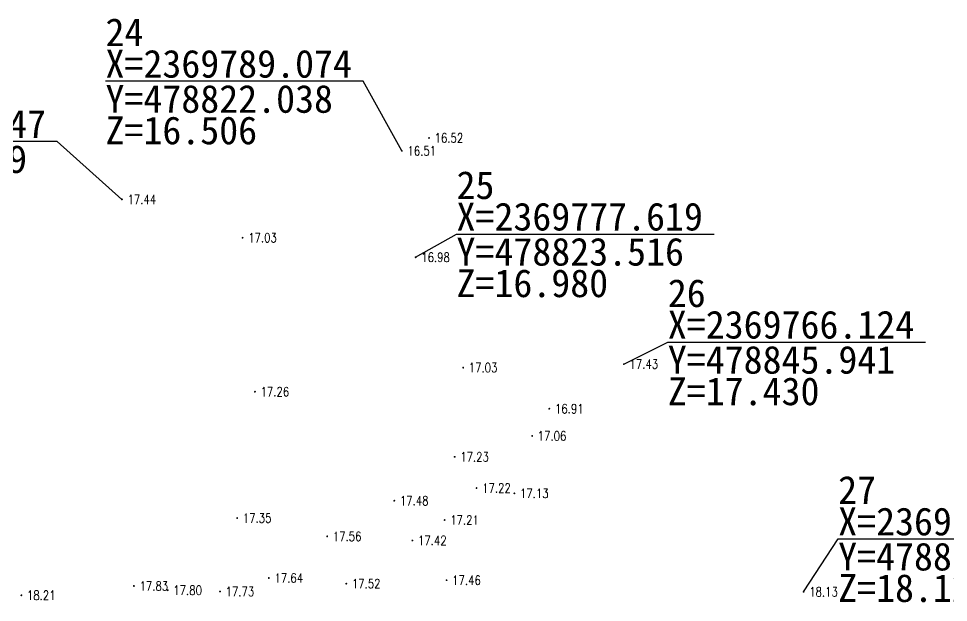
# Model space of a CAD drawing. Extents: x 478634 to 479141, y 2369294 to 2369803.
# Drawn here: x 478780.8 to 478880.9, y 2369740.5 to 2369803.3 of the extents above; entities that cross this region are included whole.
import ezdxf
from ezdxf.enums import TextEntityAlignment as Align

# ---------------------------------------------------------------- set-up
doc = ezdxf.new("R2010")
doc.units = 0
doc.header["$LTSCALE"] = 0.5
doc.layers.get('0').update_dxf_attribs({"linetype": 'CONTINUOUS'})
doc.layers.add('GCD', color=1, linetype='CONTINUOUS')
doc.styles.add('HZ', font='rs.shx', dxfattribs={"width": 0.8, "bigfont": 'hztxt.shx'})
doc.styles.add('宋体', font='')
doc.styles.get('宋体').set_extended_font_data('SimSun')

# ---------------------------------------------------------------- blocks, each defined once
blk = doc.blocks.new('GC200')
at = {"linetype": 'Continuous', "const_width": 0.2, "flags": 128}
blk.add_lwpolyline([(-0.1, 0, 1), (0.1, 0, 1)], format="xyb", close=True, dxfattribs=at)

msp = doc.modelspace()

# ---------------------------------------------------------------- linework, layer by layer
at = {"linetype": 'Continuous'}
for p, q in [((478817.86, 2369796.56), (478790.13, 2369796.56)), ((478822.04, 2369789.07, 16.51), (478817.86, 2369796.56)), ((478784.94, 2369790.08), (478757.2, 2369790.08)), ((478791.9, 2369783.85, 17.44), (478784.94, 2369790.08)), ((478823.52, 2369777.62, 16.98), (478827.92, 2369780.11)), ((478827.92, 2369780.11), (478855.65, 2369780.11)), ((478845.94, 2369766.12, 17.43), (478850.67, 2369768.48)), ((478850.67, 2369768.48), (478878.41, 2369768.48)), ((478865.29, 2369741.61, 18.13), (478869.01, 2369747.3)), ((478869.01, 2369747.3), (478896.75, 2369747.3))]:
    msp.add_line(p, q, dxfattribs=at)

# ---------------------------------------------------------------- block references
at = {"layer": 'GCD', "linetype": 'Continuous'}
ref = msp.add_blockref('GC200', (478824.96, 2369790.46, 16.52), dxfattribs=dict(at, xscale=0.5, yscale=0.5, zscale=0.5))
ref.add_attrib('height', '16.52', dxfattribs={"linetype": 'Continuous', "height": 1, "style": 'HZ', "width": 0.8}).set_placement((478825.56, 2369790.46, 16.52), align=Align.MIDDLE_LEFT)
ref = msp.add_blockref('GC200', (478822.04, 2369789.07, 16.51), dxfattribs=dict(at, xscale=0.5, yscale=0.5, zscale=0.5))
ref.add_attrib('height', '16.51', dxfattribs={"linetype": 'Continuous', "height": 1, "style": 'HZ', "width": 0.8}).set_placement((478822.64, 2369789.07, 16.51), align=Align.MIDDLE_LEFT)
ref = msp.add_blockref('GC200', (478791.9, 2369783.85, 17.44), dxfattribs=dict(at, xscale=0.5, yscale=0.5, zscale=0.5))
ref.add_attrib('height', '17.44', dxfattribs={"linetype": 'Continuous', "height": 1, "style": 'HZ', "width": 0.8}).set_placement((478792.5, 2369783.85, 17.44), align=Align.MIDDLE_LEFT)
ref = msp.add_blockref('GC200', (478804.89, 2369779.72, 17.03), dxfattribs=dict(at, xscale=0.5, yscale=0.5, zscale=0.5))
ref.add_attrib('height', '17.03', dxfattribs={"linetype": 'Continuous', "height": 1, "style": 'HZ', "width": 0.8}).set_placement((478805.49, 2369779.72, 17.03), align=Align.MIDDLE_LEFT)
ref = msp.add_blockref('GC200', (478823.52, 2369777.62, 16.98), dxfattribs=dict(at, xscale=0.5, yscale=0.5, zscale=0.5))
ref.add_attrib('height', '16.98', dxfattribs={"linetype": 'Continuous', "height": 1, "style": 'HZ', "width": 0.8}).set_placement((478824.12, 2369777.62, 16.98), align=Align.MIDDLE_LEFT)
ref = msp.add_blockref('GC200', (478828.64, 2369765.74, 17.03), dxfattribs=dict(at, xscale=0.5, yscale=0.5, zscale=0.5))
ref.add_attrib('height', '17.03', dxfattribs={"linetype": 'Continuous', "height": 1, "style": 'HZ', "width": 0.8}).set_placement((478829.24, 2369765.74, 17.03), align=Align.MIDDLE_LEFT)
ref = msp.add_blockref('GC200', (478845.94, 2369766.12, 17.43), dxfattribs=dict(at, xscale=0.5, yscale=0.5, zscale=0.5))
ref.add_attrib('height', '17.43', dxfattribs={"linetype": 'Continuous', "height": 1, "style": 'HZ', "width": 0.8}).set_placement((478846.54, 2369766.12, 17.43), align=Align.MIDDLE_LEFT)
ref = msp.add_blockref('GC200', (478806.22, 2369763.15, 17.26), dxfattribs=dict(at, xscale=0.5, yscale=0.5, zscale=0.5))
ref.add_attrib('height', '17.26', dxfattribs={"linetype": 'Continuous', "height": 1, "style": 'HZ', "width": 0.8}).set_placement((478806.82, 2369763.15, 17.26), align=Align.MIDDLE_LEFT)
ref = msp.add_blockref('GC200', (478837.91, 2369761.32, 16.91), dxfattribs=dict(at, xscale=0.5, yscale=0.5, zscale=0.5))
ref.add_attrib('height', '16.91', dxfattribs={"linetype": 'Continuous', "height": 1, "style": 'HZ', "width": 0.8}).set_placement((478838.52, 2369761.32, 16.91), align=Align.MIDDLE_LEFT)
ref = msp.add_blockref('GC200', (478837.91, 2369761.32, 16.91), dxfattribs=dict(at, xscale=0.5, yscale=0.5, zscale=0.5))
ref.add_attrib('height', '16.91', dxfattribs={"linetype": 'Continuous', "height": 1, "style": 'HZ', "width": 0.8}).set_placement((478838.52, 2369761.32, 16.91), align=Align.MIDDLE_LEFT)
ref = msp.add_blockref('GC200', (478836.06, 2369758.39, 17.05), dxfattribs=dict(at, xscale=0.5, yscale=0.5, zscale=0.5))
ref.add_attrib('height', '17.06', dxfattribs={"linetype": 'Continuous', "height": 1, "style": 'HZ', "width": 0.8}).set_placement((478836.66, 2369758.39, 17.05), align=Align.MIDDLE_LEFT)
ref = msp.add_blockref('GC200', (478836.06, 2369758.39, 17.05), dxfattribs=dict(at, xscale=0.5, yscale=0.5, zscale=0.5))
ref.add_attrib('height', '17.06', dxfattribs={"linetype": 'Continuous', "height": 1, "style": 'HZ', "width": 0.8}).set_placement((478836.66, 2369758.39, 17.05), align=Align.MIDDLE_LEFT)
ref = msp.add_blockref('GC200', (478827.72, 2369756.14, 17.23), dxfattribs=dict(at, xscale=0.5, yscale=0.5, zscale=0.5))
ref.add_attrib('height', '17.23', dxfattribs={"linetype": 'Continuous', "height": 1, "style": 'HZ', "width": 0.8}).set_placement((478828.32, 2369756.14, 17.23), align=Align.MIDDLE_LEFT)
ref = msp.add_blockref('GC200', (478827.72, 2369756.14, 17.23), dxfattribs=dict(at, xscale=0.5, yscale=0.5, zscale=0.5))
ref.add_attrib('height', '17.23', dxfattribs={"linetype": 'Continuous', "height": 1, "style": 'HZ', "width": 0.8}).set_placement((478828.32, 2369756.14, 17.23), align=Align.MIDDLE_LEFT)
ref = msp.add_blockref('GC200', (478830.08, 2369752.78, 17.22), dxfattribs=dict(at, xscale=0.5, yscale=0.5, zscale=0.5))
ref.add_attrib('height', '17.22', dxfattribs={"linetype": 'Continuous', "height": 1, "style": 'HZ', "width": 0.8}).set_placement((478830.68, 2369752.78, 17.22), align=Align.MIDDLE_LEFT)
ref = msp.add_blockref('GC200', (478830.08, 2369752.78, 17.22), dxfattribs=dict(at, xscale=0.5, yscale=0.5, zscale=0.5))
ref.add_attrib('height', '17.22', dxfattribs={"linetype": 'Continuous', "height": 1, "style": 'HZ', "width": 0.8}).set_placement((478830.68, 2369752.78, 17.22), align=Align.MIDDLE_LEFT)
ref = msp.add_blockref('GC200', (478834.15, 2369752.21, 17.13), dxfattribs=dict(at, xscale=0.5, yscale=0.5, zscale=0.5))
ref.add_attrib('height', '17.13', dxfattribs={"linetype": 'Continuous', "height": 1, "style": 'HZ', "width": 0.8}).set_placement((478834.75, 2369752.21, 17.13), align=Align.MIDDLE_LEFT)
ref = msp.add_blockref('GC200', (478834.15, 2369752.21, 17.13), dxfattribs=dict(at, xscale=0.5, yscale=0.5, zscale=0.5))
ref.add_attrib('height', '17.13', dxfattribs={"linetype": 'Continuous', "height": 1, "style": 'HZ', "width": 0.8}).set_placement((478834.75, 2369752.21, 17.13), align=Align.MIDDLE_LEFT)
ref = msp.add_blockref('GC200', (478821.22, 2369751.42, 17.48), dxfattribs=dict(at, xscale=0.5, yscale=0.5, zscale=0.5))
ref.add_attrib('height', '17.48', dxfattribs={"linetype": 'Continuous', "height": 1, "style": 'HZ', "width": 0.8}).set_placement((478821.82, 2369751.42, 17.48), align=Align.MIDDLE_LEFT)
ref = msp.add_blockref('GC200', (478821.22, 2369751.42, 17.48), dxfattribs=dict(at, xscale=0.5, yscale=0.5, zscale=0.5))
ref.add_attrib('height', '17.48', dxfattribs={"linetype": 'Continuous', "height": 1, "style": 'HZ', "width": 0.8}).set_placement((478821.82, 2369751.42, 17.48), align=Align.MIDDLE_LEFT)
ref = msp.add_blockref('GC200', (478804.31, 2369749.55, 17.35), dxfattribs=dict(at, xscale=0.5, yscale=0.5, zscale=0.5))
ref.add_attrib('height', '17.35', dxfattribs={"linetype": 'Continuous', "height": 1, "style": 'HZ', "width": 0.8}).set_placement((478804.91, 2369749.55, 17.35), align=Align.MIDDLE_LEFT)
ref = msp.add_blockref('GC200', (478826.64, 2369749.34, 17.21), dxfattribs=dict(at, xscale=0.5, yscale=0.5, zscale=0.5))
ref.add_attrib('height', '17.21', dxfattribs={"linetype": 'Continuous', "height": 1, "style": 'HZ', "width": 0.8}).set_placement((478827.24, 2369749.34, 17.21), align=Align.MIDDLE_LEFT)
ref = msp.add_blockref('GC200', (478814, 2369747.58, 17.56), dxfattribs=dict(at, xscale=0.5, yscale=0.5, zscale=0.5))
ref.add_attrib('height', '17.56', dxfattribs={"linetype": 'Continuous', "height": 1, "style": 'HZ', "width": 0.8}).set_placement((478814.6, 2369747.58, 17.56), align=Align.MIDDLE_LEFT)
ref = msp.add_blockref('GC200', (478814, 2369747.58, 17.56), dxfattribs=dict(at, xscale=0.5, yscale=0.5, zscale=0.5))
ref.add_attrib('height', '17.56', dxfattribs={"linetype": 'Continuous', "height": 1, "style": 'HZ', "width": 0.8}).set_placement((478814.6, 2369747.58, 17.56), align=Align.MIDDLE_LEFT)
ref = msp.add_blockref('GC200', (478823.17, 2369747.14, 17.42), dxfattribs=dict(at, xscale=0.5, yscale=0.5, zscale=0.5))
ref.add_attrib('height', '17.42', dxfattribs={"linetype": 'Continuous', "height": 1, "style": 'HZ', "width": 0.8}).set_placement((478823.77, 2369747.14, 17.42), align=Align.MIDDLE_LEFT)
ref = msp.add_blockref('GC200', (478823.17, 2369747.14, 17.42), dxfattribs=dict(at, xscale=0.5, yscale=0.5, zscale=0.5))
ref.add_attrib('height', '17.42', dxfattribs={"linetype": 'Continuous', "height": 1, "style": 'HZ', "width": 0.8}).set_placement((478823.77, 2369747.14, 17.42), align=Align.MIDDLE_LEFT)
ref = msp.add_blockref('GC200', (478793.19, 2369742.24, 17.83), dxfattribs=dict(at, xscale=0.5, yscale=0.5, zscale=0.5))
ref.add_attrib('height', '17.83', dxfattribs={"linetype": 'Continuous', "height": 1, "style": 'HZ', "width": 0.8}).set_placement((478793.79, 2369742.24, 17.83), align=Align.MIDDLE_LEFT)
ref = msp.add_blockref('GC200', (478793.19, 2369742.24, 17.83), dxfattribs=dict(at, xscale=0.5, yscale=0.5, zscale=0.5))
ref.add_attrib('height', '17.83', dxfattribs={"linetype": 'Continuous', "height": 1, "style": 'HZ', "width": 0.8}).set_placement((478793.79, 2369742.24, 17.83), align=Align.MIDDLE_LEFT)
ref = msp.add_blockref('GC200', (478807.72, 2369743.1, 17.64), dxfattribs=dict(at, xscale=0.5, yscale=0.5, zscale=0.5))
ref.add_attrib('height', '17.64', dxfattribs={"linetype": 'Continuous', "height": 1, "style": 'HZ', "width": 0.8}).set_placement((478808.32, 2369743.1, 17.64), align=Align.MIDDLE_LEFT)
ref = msp.add_blockref('GC200', (478816.05, 2369742.49, 17.52), dxfattribs=dict(at, xscale=0.5, yscale=0.5, zscale=0.5))
ref.add_attrib('height', '17.52', dxfattribs={"linetype": 'Continuous', "height": 1, "style": 'HZ', "width": 0.8}).set_placement((478816.65, 2369742.49, 17.52), align=Align.MIDDLE_LEFT)
ref = msp.add_blockref('GC200', (478826.85, 2369742.86, 17.46), dxfattribs=dict(at, xscale=0.5, yscale=0.5, zscale=0.5))
ref.add_attrib('height', '17.46', dxfattribs={"linetype": 'Continuous', "height": 1, "style": 'HZ', "width": 0.8}).set_placement((478827.45, 2369742.86, 17.46), align=Align.MIDDLE_LEFT)
ref = msp.add_blockref('GC200', (478781.07, 2369741.24, 18.21), dxfattribs=dict(at, xscale=0.5, yscale=0.5, zscale=0.5))
ref.add_attrib('height', '18.21', dxfattribs={"linetype": 'Continuous', "height": 1, "style": 'HZ', "width": 0.8}).set_placement((478781.67, 2369741.24, 18.21), align=Align.MIDDLE_LEFT)
ref = msp.add_blockref('GC200', (478781.07, 2369741.24, 18.21), dxfattribs=dict(at, xscale=0.5, yscale=0.5, zscale=0.5))
ref.add_attrib('height', '18.21', dxfattribs={"linetype": 'Continuous', "height": 1, "style": 'HZ', "width": 0.8}).set_placement((478781.67, 2369741.24, 18.21), align=Align.MIDDLE_LEFT)
ref = msp.add_blockref('GC200', (478796.83, 2369741.78, 17.8), dxfattribs=dict(at, xscale=0.5, yscale=0.5, zscale=0.5))
ref.add_attrib('height', '17.80', dxfattribs={"linetype": 'Continuous', "height": 1, "style": 'HZ', "width": 0.8}).set_placement((478797.43, 2369741.78, 17.8), align=Align.MIDDLE_LEFT)
ref = msp.add_blockref('GC200', (478796.83, 2369741.78, 17.8), dxfattribs=dict(at, xscale=0.5, yscale=0.5, zscale=0.5))
ref.add_attrib('height', '17.80', dxfattribs={"linetype": 'Continuous', "height": 1, "style": 'HZ', "width": 0.8}).set_placement((478797.43, 2369741.78, 17.8), align=Align.MIDDLE_LEFT)
ref = msp.add_blockref('GC200', (478802.46, 2369741.64, 17.73), dxfattribs=dict(at, xscale=0.5, yscale=0.5, zscale=0.5))
ref.add_attrib('height', '17.73', dxfattribs={"linetype": 'Continuous', "height": 1, "style": 'HZ', "width": 0.8}).set_placement((478803.06, 2369741.64, 17.73), align=Align.MIDDLE_LEFT)
ref = msp.add_blockref('GC200', (478865.29, 2369741.61, 18.13), dxfattribs=dict(at, xscale=0.5, yscale=0.5, zscale=0.5))
ref.add_attrib('height', '18.13', dxfattribs={"linetype": 'Continuous', "height": 1, "style": 'HZ', "width": 0.8}).set_placement((478865.89, 2369741.61, 18.13), align=Align.MIDDLE_LEFT)

# ---------------------------------------------------------------- texts
at = {"layer": 'GCD', "linetype": 'Continuous', "style": '宋体'}
for s, p in [('24', (478790.13, 2369800.34)), ('X=2369789.074', (478790.13, 2369796.95)), ('Y=478822.038', (478790.13, 2369793.17)), ('X=2369783.847', (478757.2, 2369790.47)), ('Z=16.506', (478790.13, 2369789.78)), ('Y=478791.899', (478757.2, 2369786.69)), ('25', (478827.92, 2369783.89)), ('X=2369777.619', (478827.92, 2369780.5)), ('Y=478823.516', (478827.92, 2369776.72)), ('Z=16.980', (478827.92, 2369773.33)), ('26', (478850.67, 2369772.26)), ('X=2369766.124', (478850.67, 2369768.87)), ('Y=478845.941', (478850.67, 2369765.09)), ('Z=17.430', (478850.67, 2369761.7)), ('27', (478869.01, 2369751.08)), ('X=2369741.611', (478869.01, 2369747.69)), ('Y=478865.292', (478869.01, 2369743.91)), ('Z=18.128', (478869.01, 2369740.52))]:
    msp.add_text(s, height=3, dxfattribs=at).set_placement(p)

doc.saveas('drawing.dxf')
